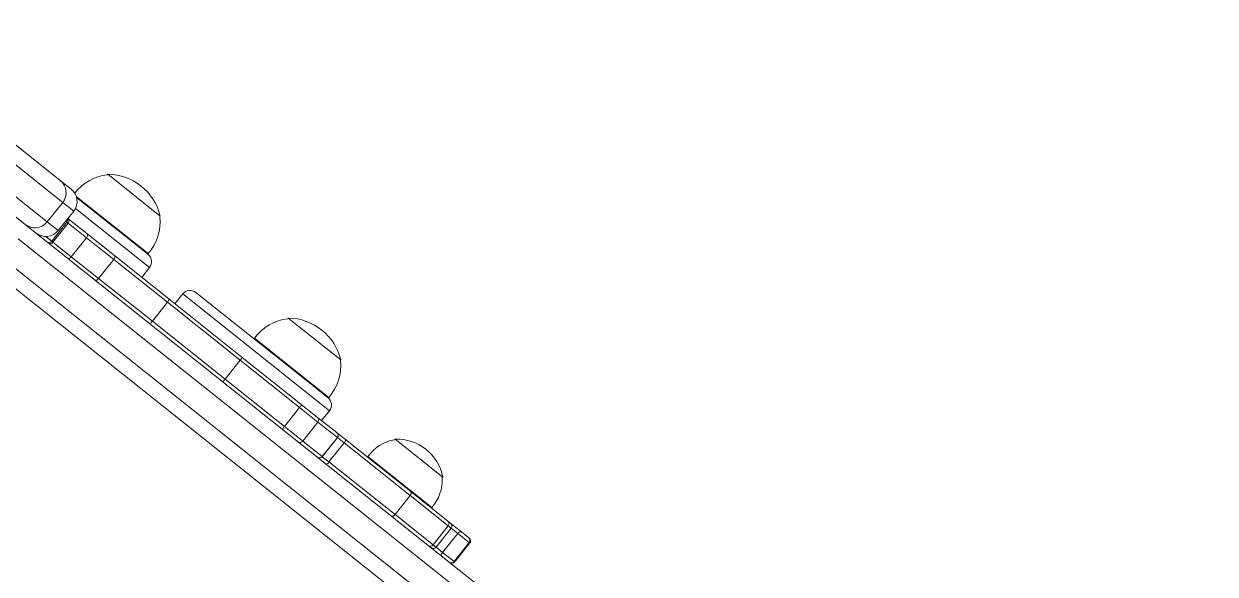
# Model space of a CAD drawing. Header units: millimetres. Extents: x -229914 to 856942, y -268655 to 87212.
# Drawn here: x -133923.1 to -133541.9, y 19788.1 to 19964.2 of the extents above; entities that cross this region are included whole.
import ezdxf

# ---------------------------------------------------------------- set-up
doc = ezdxf.new("R2010")
doc.units = ezdxf.units.MM

# ---------------------------------------------------------------- blocks, each defined once
blk = doc.blocks.new('Т912NEW')
at = {"color": 7, "linetype": 'Continuous', "lineweight": 15}
for p, q in [((5156.77, 1322.17), (5156.78, 1321.93)), ((5178.27, 1322.17), (5156.77, 1322.17)), ((5178.26, 1321.93), (5178.27, 1322.17)), ((5230.64, 1322.17), (5230.64, 1321.93)), ((5252.14, 1322.17), (5230.64, 1322.17)), ((5252.13, 1321.93), (5252.14, 1322.17)), ((5281.47, 1313.17), (5281.48, 1312.9)), ((5300.97, 1313.17), (5281.47, 1313.17)), ((5300.96, 1312.9), (5300.97, 1313.17)), ((5065.69, 1311.17), (5146.09, 1311.17)), ((5146.09, 1311.17), (5150.59, 1311.17)), ((5182.7, 1310.37), (5153.31, 1310.37)), ((5153.59, 1310.17), (5181.08, 1310.17)), ((5182.69, 1310.17), (5181.08, 1310.17)), ((5182.69, 1310.17), (5182.69, 1310.37)), ((5182.69, 1310.17), (5182.86, 1310.17)), ((5202.38, 1310.17), (5250.2, 1310.17)), ((5256.57, 1310.37), (5226.2, 1310.37)), ((5226.22, 1310.37), (5226.22, 1310.17)), ((5256.56, 1310.17), (5250.2, 1310.17)), ((5256.56, 1310.17), (5256.56, 1310.37)), ((5151.09, 1298.17), (5151.09, 1306.17)), ((5155.59, 1298.17), (5155.59, 1306.17)), ((5185.86, 1303.17), (5185.86, 1307.17)), ((5199.38, 1307.17), (5199.38, 1303.17)), ((5259.38, 1303.17), (5259.38, 1307.17)), ((5155.64, 1303.17), (5163.39, 1303.17)), ((5156.07, 1302.07), (5156.07, 1294.27)), ((5156.58, 1302.07), (5156.07, 1302.07)), ((5156.58, 1302.07), (5156.58, 1294.27)), ((5164.1, 1302.07), (5156.58, 1302.07)), ((5163.39, 1303.17), (5174.71, 1303.17)), ((5164.1, 1302.07), (5164.1, 1294.27)), ((5175.25, 1302.07), (5164.1, 1302.07)), ((5174.71, 1303.17), (5196.93, 1303.17)), ((5175.25, 1302.07), (5175.25, 1294.27)), ((5197.24, 1302.07), (5175.25, 1302.07)), ((5196.93, 1303.17), (5226.94, 1303.17)), ((5197.24, 1302.07), (5197.24, 1294.27)), ((5226.96, 1302.07), (5197.24, 1302.07)), ((5226.94, 1303.17), (5251.63, 1303.17)), ((5226.96, 1302.07), (5226.96, 1294.27)), ((5251.24, 1302.07), (5226.96, 1302.07)), ((5258.76, 1302.07), (5251.24, 1302.07)), ((5251.24, 1302.07), (5251.24, 1294.27)), ((5251.63, 1303.17), (5257.77, 1303.17)), ((5257.77, 1303.17), (5265.61, 1303.17)), ((5258.76, 1302.07), (5258.76, 1294.27)), ((5266.71, 1302.07), (5258.76, 1302.07)), ((5265.61, 1303.17), (5265.67, 1303.17)), ((5265.67, 1303.17), (5269.2, 1303.17)), ((5266.71, 1302.07), (5266.71, 1294.27)), ((5266.77, 1294.27), (5266.77, 1302.07)), ((5269.2, 1303.17), (5295.82, 1303.17)), ((5269.47, 1302.07), (5269.47, 1294.27)), ((5296.52, 1302.07), (5269.47, 1302.07)), ((5304.28, 1303.37), (5278.16, 1303.37)), ((5278.22, 1303.37), (5278.22, 1303.17)), ((5295.82, 1303.17), (5311, 1303.17)), ((5296.52, 1302.07), (5296.52, 1294.27)), ((5312.08, 1302.07), (5296.52, 1302.07)), ((5304.22, 1303.17), (5304.22, 1303.37)), ((5311, 1303.17), (5312.18, 1303.17)), ((5312.08, 1302.07), (5312.08, 1294.27)), ((5312.18, 1303.17), (5312.53, 1303.17)), ((5312.53, 1303.17), (5316.62, 1303.17)), ((5313.28, 1294.27), (5313.28, 1302.07)), ((5320.65, 1302.07), (5315.97, 1302.07)), ((5315.97, 1302.07), (5315.97, 1294.27)), ((5316.62, 1303.17), (5319.58, 1303.17)), ((5319.58, 1303.17), (5319.77, 1303.17)), ((5319.77, 1303.17), (5319.78, 1303.17)), ((5320.65, 1302.07), (5320.65, 1294.27)), ((5320.86, 1302.07), (5320.65, 1302.07)), ((5320.86, 1302.07), (5320.86, 1294.27)), ((5320.88, 1294.27), (5320.88, 1302.07)), ((5146.09, 1293.17), (5065.69, 1293.17)), ((5146.09, 1293.17), (5632.84, 1293.17)), ((5156.07, 1294.27), (5156.58, 1294.27)), ((5156.58, 1294.27), (5164.1, 1294.27)), ((5164.1, 1294.27), (5175.25, 1294.27)), ((5175.25, 1294.27), (5197.24, 1294.27)), ((5197.24, 1294.27), (5226.96, 1294.27)), ((5226.96, 1294.27), (5251.24, 1294.27)), ((5251.24, 1294.27), (5258.76, 1294.27)), ((5258.76, 1294.27), (5266.71, 1294.27)), ((5269.47, 1294.27), (5296.52, 1294.27)), ((5296.52, 1294.27), (5312.08, 1294.27)), ((5315.97, 1294.27), (5320.65, 1294.27)), ((5320.65, 1294.27), (5320.86, 1294.27)), ((5636.19, 1288.17), (5147.2, 1288.17)), ((5147.2, 1280.17), (5636.19, 1280.17)), ((5632.84, 1275.17), (5143.73, 1275.17))]:
    blk.add_line(p, q, dxfattribs=at)
at = {"color": 8, "linetype": 'Continuous', "lineweight": 15}
for p, q in [((5151.09, 1306.17), (5066.85, 1306.17)), ((5155.59, 1306.17), (5151.09, 1306.17)), ((5185.86, 1307.17), (5155.49, 1307.17)), ((5259.38, 1307.17), (5199.38, 1307.17)), ((5156.07, 1302.07), (5155.59, 1302.07)), ((5266.77, 1302.07), (5266.71, 1302.07)), ((5269.47, 1302.07), (5266.77, 1302.07)), ((5313.28, 1302.07), (5312.08, 1302.07)), ((5315.97, 1302.07), (5313.28, 1302.07)), ((5320.88, 1302.07), (5320.86, 1302.07)), ((5066.85, 1298.17), (5151.09, 1298.17)), ((5151.09, 1298.17), (5155.59, 1298.17)), ((5153.72, 1294.27), (5156.07, 1294.27)), ((5266.71, 1294.27), (5266.77, 1294.27)), ((5266.77, 1294.27), (5269.47, 1294.27)), ((5312.08, 1294.27), (5313.28, 1294.27)), ((5313.28, 1294.27), (5315.97, 1294.27)), ((5320.86, 1294.27), (5320.88, 1294.27))]:
    blk.add_line(p, q, dxfattribs=at)
at = {"color": 7, "linetype": 'Continuous', "lineweight": 15, "flags": 128}
for points in [[(5164.1, 1302.07), (5164.08, 1302.28), (5164.04, 1302.49), (5163.98, 1302.68), (5163.89, 1302.84), (5163.78, 1302.98), (5163.66, 1303.08), (5163.53, 1303.14), (5163.39, 1303.17)], [(5175.25, 1302.07), (5175.24, 1302.28), (5175.21, 1302.49), (5175.16, 1302.68), (5175.09, 1302.84), (5175.01, 1302.98), (5174.92, 1303.08), (5174.81, 1303.14), (5174.71, 1303.17)], [(5197.24, 1302.07), (5197.23, 1302.28), (5197.22, 1302.49), (5197.19, 1302.68), (5197.15, 1302.84), (5197.1, 1302.98), (5197.05, 1303.08), (5196.99, 1303.14), (5196.93, 1303.17)], [(5251.24, 1302.07), (5251.25, 1302.28), (5251.27, 1302.49), (5251.3, 1302.68), (5251.35, 1302.84), (5251.41, 1302.98), (5251.48, 1303.08), (5251.55, 1303.14), (5251.63, 1303.17)], [(5296.52, 1302.07), (5296.51, 1302.28), (5296.47, 1302.49), (5296.4, 1302.68), (5296.31, 1302.84), (5296.21, 1302.98), (5296.09, 1303.08), (5295.95, 1303.14), (5295.82, 1303.17)], [(5315.97, 1302.07), (5315.98, 1302.28), (5316.02, 1302.49), (5316.08, 1302.68), (5316.16, 1302.84), (5316.26, 1302.98), (5316.37, 1303.08), (5316.49, 1303.14), (5316.62, 1303.17)], [(5163.39, 1293.17), (5163.53, 1293.19), (5163.66, 1293.25), (5163.78, 1293.35), (5163.89, 1293.49), (5163.98, 1293.65), (5164.04, 1293.84), (5164.08, 1294.05), (5164.1, 1294.27)], [(5174.71, 1293.17), (5174.81, 1293.19), (5174.92, 1293.25), (5175.01, 1293.35), (5175.09, 1293.49), (5175.16, 1293.65), (5175.21, 1293.84), (5175.24, 1294.05), (5175.25, 1294.27)], [(5196.93, 1293.17), (5196.99, 1293.19), (5197.05, 1293.25), (5197.1, 1293.35), (5197.15, 1293.49), (5197.19, 1293.65), (5197.22, 1293.84), (5197.23, 1294.05), (5197.24, 1294.27)], [(5251.63, 1293.17), (5251.55, 1293.19), (5251.48, 1293.25), (5251.41, 1293.35), (5251.35, 1293.49), (5251.3, 1293.65), (5251.27, 1293.84), (5251.25, 1294.05), (5251.24, 1294.27)], [(5295.82, 1293.17), (5295.95, 1293.19), (5296.09, 1293.25), (5296.21, 1293.35), (5296.31, 1293.49), (5296.4, 1293.65), (5296.47, 1293.84), (5296.51, 1294.05), (5296.52, 1294.27)], [(5316.62, 1293.17), (5316.49, 1293.19), (5316.37, 1293.25), (5316.26, 1293.35), (5316.16, 1293.49), (5316.08, 1293.65), (5316.02, 1293.84), (5315.98, 1294.05), (5315.97, 1294.27)]]:
    blk.add_lwpolyline(points, dxfattribs=at)
at = {"color": 8, "linetype": 'Continuous', "lineweight": 15, "flags": 128}
for points in [[(5312.29, 1303.12), (5312.37, 1303.14), (5312.53, 1303.17)], [(5312.53, 1293.17), (5312.37, 1293.19), (5312.25, 1293.23)]]:
    blk.add_lwpolyline(points, dxfattribs=at)
at = {"color": 7, "linetype": 'Continuous', "lineweight": 15}
for centre, radius, start, end in [((5167.52, 1308.36), 17.5, 52.1, 127.9), ((5241.39, 1308.36), 17.5, 52.1, 127.9), ((5167.52, 1311.17), 15.21, 134.9558, 181.1521), ((5167.52, 1311.17), 15.21, 356.9847, 45.0442), ((5241.39, 1311.17), 15.21, 134.9558, 183.0153), ((5241.39, 1311.17), 15.21, 356.9847, 45.0442), ((5291.22, 1301.77), 15, 49.4584, 130.5416), ((5291.22, 1304.17), 13.09, 138.1152, 183.5043), ((5291.22, 1304.17), 13.09, 356.4957, 41.8848), ((5146.09, 1306.17), 5, 0, 90), ((5150.59, 1306.17), 5, 0, 90), ((5182.86, 1307.17), 3, 0, 90), ((5202.38, 1307.17), 3, 90, 180), ((5256.38, 1307.17), 3, 0, 90), ((5155.55, 1302.14), 1.03, 355.7257, 84.9146), ((5207.01, 1302.34), 19.95, 359.2085, 2.3685), ((5257.71, 1302.12), 1.05, 357.245, 86.913), ((5265.61, 1302.07), 1.1, 359.9978, 89.9618), ((5265.67, 1302.07), 1.1, 0, 90), ((5268.16, 1302.32), 1.34, 348.8886, 39.0143), ((5310.99, 1302.08), 1.09, 359.4484, 89.4008), ((5312.18, 1302.07), 1.1, 0, 90), ((5319.56, 1302.08), 1.08, 359.0765, 89.0045), ((5319.77, 1302.07), 1.1, 359.9829, 89.9488), ((5319.78, 1302.07), 1.1, 0, 90), ((5146.09, 1298.17), 5, 270, 0), ((5150.59, 1298.17), 5, 270, 0), ((5155.03, 1294.21), 1.04, 273.6603, 3.2456), ((5155.55, 1294.19), 1.03, 275.0591, 4.2883), ((5207.03, 1293.99), 19.93, 357.6298, 0.7929), ((5257.71, 1294.21), 1.05, 273.0613, 2.7683), ((5265.61, 1294.27), 1.1, 270.0134, 0.0145), ((5265.67, 1294.27), 1.1, 270, 0), ((5268.16, 1294.01), 1.34, 320.9615, 11.1297), ((5310.99, 1294.25), 1.09, 270.5742, 0.5641), ((5312.18, 1294.27), 1.1, 270, 0), ((5319.56, 1294.25), 1.08, 270.9704, 0.9361), ((5319.77, 1294.26), 1.1, 270.0265, 0.0294), ((5319.78, 1294.27), 1.1, 270, 0)]:
    blk.add_arc(centre, radius, start, end, dxfattribs=at)
at = {"color": 8, "linetype": 'Continuous', "lineweight": 15}
blk.add_arc((5154.95, 1302.09), 1.12, 358.6607, 54.9247, dxfattribs=at)

msp = doc.modelspace()

# ---------------------------------------------------------------- block references
at = {"rotation": 321.4676820499667}
msp.add_blockref('Т912NEW', (-138753.82306, 22094.20638), dxfattribs=at)

doc.saveas('drawing.dxf')
